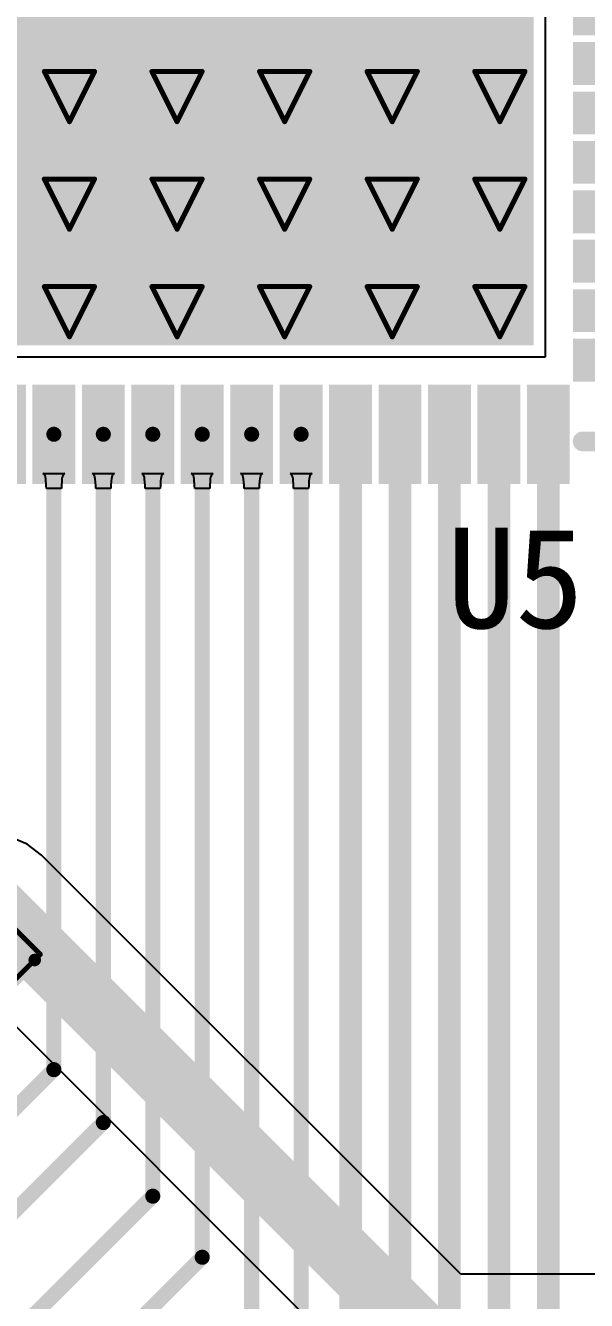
# Model space of a CAD drawing. Extents: x 75 to 173, y 40 to 188.
# Drawn here: x 120.55 to 126.22, y 131.41 to 144.31 of the extents above; entities that cross this region are included whole.
import ezdxf

# ---------------------------------------------------------------- set-up
doc = ezdxf.new("R2010")
doc.units = 0
doc.header["$MEASUREMENT"] = 0
doc.layers.get('0').update_dxf_attribs({"linetype": 'CONTINUOUS'})
for name, color, linetype in [('BottomLayer', 5, 'CONTINUOUS'), ('DRILLDRAWING', 1, 'CONTINUOUS'), ('MECHANICAL13', 56, 'CONTINUOUS'), ('MECHANICAL15', 56, 'CONTINUOUS'), ('MULTILAYER', 9, 'CONTINUOUS'), ('TopLayer', 1, 'CONTINUOUS'), ('TOPOVERLAY', 2, 'CONTINUOUS'), ('TOPPASTE', 8, 'CONTINUOUS'), ('TOPSOLDER', 216, 'CONTINUOUS'), ('ViaHoleLayer', 16, 'CONTINUOUS')]:
    doc.layers.add(name, color=color, linetype=linetype)

# ---------------------------------------------------------------- blocks, each defined once
blk = doc.blocks.new('QFN_64PIN_7')
at = {"layer": 'TOPOVERLAY'}
for points, const_width in [([(-4.827999, 4.953, 1), (-5.078001, 4.953, 1)], 0.249999), ([(-5.1405, 4.953, 1), (-5.015502, 4.953, 1)], 0.124998), ([(-4.890498, 4.953, 1), (-4.7655, 4.953, 1)], 0.124998), ([(-4.622, 4.572, 1), (-4.522, 4.572, 1)], 0.1), ([(-4.622, 4.572, 1), (-4.522, 4.572, 1)], 0.1), ([(-4.147002, 4.572, 1), (-4.047002, 4.572, 1)], 0.1), ([(4.047002, 4.572, 1), (4.147002, 4.572, 1)], 0.1), ([(4.522, 4.572, 1), (4.622, 4.572, 1)], 0.1), ([(4.522, 4.572, 1), (4.622, 4.572, 1)], 0.1), ([(-4.622, 4.097002, 1), (-4.522, 4.097002, 1)], 0.1), ([(4.522, 4.097002, 1), (4.622, 4.097002, 1)], 0.1), ([(-4.622, -4.097002, 1), (-4.522, -4.097002, 1)], 0.1), ([(4.522, -4.097002, 1), (4.622, -4.097002, 1)], 0.1), ([(-4.622, -4.572, 1), (-4.522, -4.572, 1)], 0.1), ([(-4.622, -4.572, 1), (-4.522, -4.572, 1)], 0.1), ([(-4.147002, -4.572, 1), (-4.047002, -4.572, 1)], 0.1), ([(4.047002, -4.572, 1), (4.147002, -4.572, 1)], 0.1), ([(4.522, -4.572, 1), (4.622, -4.572, 1)], 0.1), ([(4.522, -4.572, 1), (4.622, -4.572, 1)], 0.1)]:
    blk.add_lwpolyline(points, format="xyb", close=True, dxfattribs=dict(at, const_width=const_width))
at = {"layer": 'TOPOVERLAY', "const_width": 0.2}
for points in [[(-4.572, 4.097002), (-4.572, 4.572)], [(-4.097002, 4.572), (-4.572, 4.572)], [(4.572, 4.572), (4.097002, 4.572)], [(4.572, 4.097002), (4.572, 4.572)], [(-4.572, -4.572), (-4.572, -4.097002)], [(4.572, -4.572), (4.572, -4.097002)], [(-4.097002, -4.572), (-4.572, -4.572)], [(4.572, -4.572), (4.097002, -4.572)]]:
    blk.add_lwpolyline(points, dxfattribs=at)
at = {"layer": 'TOPPASTE'}
for points in [[(-3.634994, 4.9), (-3.864991, 4.9), (-3.634994, 4.100002), (-3.864991, 4.100002)], [(-3.134995, 4.9), (-3.364992, 4.9), (-3.134995, 4.100002), (-3.364992, 4.100002)], [(-2.634996, 4.9), (-2.864993, 4.9), (-2.634996, 4.100002), (-2.864993, 4.100002)], [(-2.134997, 4.9), (-2.364994, 4.9), (-2.134997, 4.100002), (-2.364994, 4.100002)], [(-1.634998, 4.9), (-1.864995, 4.9), (-1.634998, 4.100002), (-1.864995, 4.100002)], [(-1.134999, 4.9), (-1.364996, 4.9), (-1.134999, 4.100002), (-1.364996, 4.100002)], [(-0.635, 4.9), (-0.864997, 4.9), (-0.635, 4.100002), (-0.864997, 4.100002)], [(-0.364998, 4.100002), (-0.135001, 4.100002), (-0.364998, 4.9), (-0.135001, 4.9)], [(0.135001, 4.100002), (0.364998, 4.100002), (0.135001, 4.9), (0.364998, 4.9)], [(0.635, 4.100002), (0.864997, 4.100002), (0.635, 4.9), (0.864997, 4.9)], [(1.134999, 4.100002), (1.364996, 4.100002), (1.134999, 4.9), (1.364996, 4.9)], [(1.634998, 4.100002), (1.864995, 4.100002), (1.634998, 4.9), (1.864995, 4.9)], [(2.134997, 4.100002), (2.364994, 4.100002), (2.134997, 4.9), (2.364994, 4.9)], [(2.634996, 4.100002), (2.864993, 4.100002), (2.634996, 4.9), (2.864993, 4.9)], [(3.134995, 4.100002), (3.364992, 4.100002), (3.134995, 4.9), (3.364992, 4.9)], [(3.634994, 4.100002), (3.864991, 4.100002), (3.634994, 4.9), (3.864991, 4.9)], [(-4.100002, 3.634994), (-4.100002, 3.864991), (-4.9, 3.634994), (-4.9, 3.864991)], [(4.9, 3.634994), (4.9, 3.864991), (4.100002, 3.634994), (4.100002, 3.864991)], [(-3.500001, -3.500001), (3.500001, -3.500001), (-3.500001, 3.500001), (3.500001, 3.500001)], [(-4.100002, 3.134995), (-4.100002, 3.364992), (-4.9, 3.134995), (-4.9, 3.364992)], [(4.9, 3.134995), (4.9, 3.364992), (4.100002, 3.134995), (4.100002, 3.364992)], [(-4.100002, 2.634996), (-4.100002, 2.864993), (-4.9, 2.634996), (-4.9, 2.864993)], [(4.9, 2.634996), (4.9, 2.864993), (4.100002, 2.634996), (4.100002, 2.864993)], [(-4.100002, 2.134997), (-4.100002, 2.364994), (-4.9, 2.134997), (-4.9, 2.364994)], [(4.9, 2.134997), (4.9, 2.364994), (4.100002, 2.134997), (4.100002, 2.364994)], [(-4.100002, 1.634998), (-4.100002, 1.864995), (-4.9, 1.634998), (-4.9, 1.864995)], [(4.9, 1.634998), (4.9, 1.864995), (4.100002, 1.634998), (4.100002, 1.864995)], [(-4.100002, 1.134999), (-4.100002, 1.364996), (-4.9, 1.134999), (-4.9, 1.364996)], [(4.9, 1.134999), (4.9, 1.364996), (4.100002, 1.134999), (4.100002, 1.364996)], [(-4.100002, 0.635), (-4.100002, 0.864997), (-4.9, 0.635), (-4.9, 0.864997)], [(4.9, 0.635), (4.9, 0.864997), (4.100002, 0.635), (4.100002, 0.864997)], [(-4.100002, 0.135001), (-4.100002, 0.364998), (-4.9, 0.135001), (-4.9, 0.364998)], [(4.100002, 0.364998), (4.100002, 0.135001), (4.9, 0.364998), (4.9, 0.135001)], [(-4.100002, -0.364998), (-4.100002, -0.135001), (-4.9, -0.364998), (-4.9, -0.135001)], [(4.100002, -0.135001), (4.100002, -0.364998), (4.9, -0.135001), (4.9, -0.364998)], [(-4.9, -0.635), (-4.9, -0.864997), (-4.100002, -0.635), (-4.100002, -0.864997)], [(4.100002, -0.635), (4.100002, -0.864997), (4.9, -0.635), (4.9, -0.864997)], [(-4.9, -1.134999), (-4.9, -1.364996), (-4.100002, -1.134999), (-4.100002, -1.364996)], [(4.100002, -1.134999), (4.100002, -1.364996), (4.9, -1.134999), (4.9, -1.364996)], [(-4.9, -1.634998), (-4.9, -1.864995), (-4.100002, -1.634998), (-4.100002, -1.864995)], [(4.100002, -1.634998), (4.100002, -1.864995), (4.9, -1.634998), (4.9, -1.864995)], [(-4.9, -2.134997), (-4.9, -2.364994), (-4.100002, -2.134997), (-4.100002, -2.364994)], [(4.100002, -2.134997), (4.100002, -2.364994), (4.9, -2.134997), (4.9, -2.364994)], [(-4.9, -2.634996), (-4.9, -2.864993), (-4.100002, -2.634996), (-4.100002, -2.864993)], [(4.100002, -2.634996), (4.100002, -2.864993), (4.9, -2.634996), (4.9, -2.864993)], [(-4.9, -3.134995), (-4.9, -3.364992), (-4.100002, -3.134995), (-4.100002, -3.364992)], [(4.100002, -3.134995), (4.100002, -3.364992), (4.9, -3.134995), (4.9, -3.364992)], [(-4.9, -3.634994), (-4.9, -3.864991), (-4.100002, -3.634994), (-4.100002, -3.864991)], [(4.100002, -3.634994), (4.100002, -3.864991), (4.9, -3.634994), (4.9, -3.864991)], [(-3.634994, -4.100002), (-3.864991, -4.100002), (-3.634994, -4.9), (-3.864991, -4.9)], [(-3.134995, -4.100002), (-3.364992, -4.100002), (-3.134995, -4.9), (-3.364992, -4.9)], [(-2.634996, -4.100002), (-2.864993, -4.100002), (-2.634996, -4.9), (-2.864993, -4.9)], [(-2.134997, -4.100002), (-2.364994, -4.100002), (-2.134997, -4.9), (-2.364994, -4.9)], [(-1.634998, -4.100002), (-1.864995, -4.100002), (-1.634998, -4.9), (-1.864995, -4.9)], [(-1.134999, -4.100002), (-1.364996, -4.100002), (-1.134999, -4.9), (-1.364996, -4.9)], [(-0.635, -4.100002), (-0.864997, -4.100002), (-0.635, -4.9), (-0.864997, -4.9)], [(-0.135001, -4.100002), (-0.364998, -4.100002), (-0.135001, -4.9), (-0.364998, -4.9)], [(0.364998, -4.100002), (0.135001, -4.100002), (0.364998, -4.9), (0.135001, -4.9)], [(0.635, -4.9), (0.864997, -4.9), (0.635, -4.100002), (0.864997, -4.100002)], [(1.134999, -4.9), (1.364996, -4.9), (1.134999, -4.100002), (1.364996, -4.100002)], [(1.634998, -4.9), (1.864995, -4.9), (1.634998, -4.100002), (1.864995, -4.100002)], [(2.134997, -4.9), (2.364994, -4.9), (2.134997, -4.100002), (2.364994, -4.100002)], [(2.634996, -4.9), (2.864993, -4.9), (2.634996, -4.100002), (2.864993, -4.100002)], [(3.134995, -4.9), (3.364992, -4.9), (3.134995, -4.100002), (3.364992, -4.100002)], [(3.634994, -4.9), (3.864991, -4.9), (3.634994, -4.100002), (3.864991, -4.100002)]]:
    blk.add_solid(points, dxfattribs=at)
at = {"layer": 'TOPSOLDER'}
for points in [[(-3.533394, 5.0016), (-3.966591, 5.0016), (-3.533394, 3.998402), (-3.966591, 3.998402)], [(-3.033395, 5.0016), (-3.466592, 5.0016), (-3.033395, 3.998402), (-3.466592, 3.998402)], [(-2.533396, 5.0016), (-2.966593, 5.0016), (-2.533396, 3.998402), (-2.966593, 3.998402)], [(-2.033397, 5.0016), (-2.466594, 5.0016), (-2.033397, 3.998402), (-2.466594, 3.998402)], [(-1.533398, 5.0016), (-1.966595, 5.0016), (-1.533398, 3.998402), (-1.966595, 3.998402)], [(-1.033399, 5.0016), (-1.466596, 5.0016), (-1.033399, 3.998402), (-1.466596, 3.998402)], [(-0.5334, 5.0016), (-0.966597, 5.0016), (-0.5334, 3.998402), (-0.966597, 3.998402)], [(-0.466598, 3.998402), (-0.033401, 3.998402), (-0.466598, 5.0016), (-0.033401, 5.0016)], [(0.033401, 3.998402), (0.466598, 3.998402), (0.033401, 5.0016), (0.466598, 5.0016)], [(0.5334, 3.998402), (0.966597, 3.998402), (0.5334, 5.0016), (0.966597, 5.0016)], [(1.033399, 3.998402), (1.466596, 3.998402), (1.033399, 5.0016), (1.466596, 5.0016)], [(1.533398, 3.998402), (1.966595, 3.998402), (1.533398, 5.0016), (1.966595, 5.0016)], [(2.033397, 3.998402), (2.466594, 3.998402), (2.033397, 5.0016), (2.466594, 5.0016)], [(2.533396, 3.998402), (2.966593, 3.998402), (2.533396, 5.0016), (2.966593, 5.0016)], [(3.033395, 3.998402), (3.466592, 3.998402), (3.033395, 5.0016), (3.466592, 5.0016)], [(3.533394, 3.998402), (3.966591, 3.998402), (3.533394, 5.0016), (3.966591, 5.0016)], [(-3.998402, 3.533394), (-3.998402, 3.966591), (-5.0016, 3.533394), (-5.0016, 3.966591)], [(5.0016, 3.533394), (5.0016, 3.966591), (3.998402, 3.533394), (3.998402, 3.966591)], [(-3.601601, -3.601601), (3.601601, -3.601601), (-3.601601, 3.601601), (3.601601, 3.601601)], [(-3.998402, 3.033395), (-3.998402, 3.466592), (-5.0016, 3.033395), (-5.0016, 3.466592)], [(5.0016, 3.033395), (5.0016, 3.466592), (3.998402, 3.033395), (3.998402, 3.466592)], [(-3.998402, 2.533396), (-3.998402, 2.966593), (-5.0016, 2.533396), (-5.0016, 2.966593)], [(5.0016, 2.533396), (5.0016, 2.966593), (3.998402, 2.533396), (3.998402, 2.966593)], [(-3.998402, 2.033397), (-3.998402, 2.466594), (-5.0016, 2.033397), (-5.0016, 2.466594)], [(5.0016, 2.033397), (5.0016, 2.466594), (3.998402, 2.033397), (3.998402, 2.466594)], [(-3.998402, 1.533398), (-3.998402, 1.966595), (-5.0016, 1.533398), (-5.0016, 1.966595)], [(5.0016, 1.533398), (5.0016, 1.966595), (3.998402, 1.533398), (3.998402, 1.966595)], [(-3.998402, 1.033399), (-3.998402, 1.466596), (-5.0016, 1.033399), (-5.0016, 1.466596)], [(5.0016, 1.033399), (5.0016, 1.466596), (3.998402, 1.033399), (3.998402, 1.466596)], [(-3.998402, 0.5334), (-3.998402, 0.966597), (-5.0016, 0.5334), (-5.0016, 0.966597)], [(5.0016, 0.5334), (5.0016, 0.966597), (3.998402, 0.5334), (3.998402, 0.966597)], [(-3.998402, 0.033401), (-3.998402, 0.466598), (-5.0016, 0.033401), (-5.0016, 0.466598)], [(3.998402, 0.466598), (3.998402, 0.033401), (5.0016, 0.466598), (5.0016, 0.033401)], [(-3.998402, -0.466598), (-3.998402, -0.033401), (-5.0016, -0.466598), (-5.0016, -0.033401)], [(3.998402, -0.033401), (3.998402, -0.466598), (5.0016, -0.033401), (5.0016, -0.466598)], [(-5.0016, -0.5334), (-5.0016, -0.966597), (-3.998402, -0.5334), (-3.998402, -0.966597)], [(3.998402, -0.5334), (3.998402, -0.966597), (5.0016, -0.5334), (5.0016, -0.966597)], [(-5.0016, -1.033399), (-5.0016, -1.466596), (-3.998402, -1.033399), (-3.998402, -1.466596)], [(3.998402, -1.033399), (3.998402, -1.466596), (5.0016, -1.033399), (5.0016, -1.466596)], [(-5.0016, -1.533398), (-5.0016, -1.966595), (-3.998402, -1.533398), (-3.998402, -1.966595)], [(3.998402, -1.533398), (3.998402, -1.966595), (5.0016, -1.533398), (5.0016, -1.966595)], [(-5.0016, -2.033397), (-5.0016, -2.466594), (-3.998402, -2.033397), (-3.998402, -2.466594)], [(3.998402, -2.033397), (3.998402, -2.466594), (5.0016, -2.033397), (5.0016, -2.466594)], [(-5.0016, -2.533396), (-5.0016, -2.966593), (-3.998402, -2.533396), (-3.998402, -2.966593)], [(3.998402, -2.533396), (3.998402, -2.966593), (5.0016, -2.533396), (5.0016, -2.966593)], [(-5.0016, -3.033395), (-5.0016, -3.466592), (-3.998402, -3.033395), (-3.998402, -3.466592)], [(3.998402, -3.033395), (3.998402, -3.466592), (5.0016, -3.033395), (5.0016, -3.466592)], [(-5.0016, -3.533394), (-5.0016, -3.966591), (-3.998402, -3.533394), (-3.998402, -3.966591)], [(3.998402, -3.533394), (3.998402, -3.966591), (5.0016, -3.533394), (5.0016, -3.966591)], [(-3.533394, -3.998402), (-3.966591, -3.998402), (-3.533394, -5.0016), (-3.966591, -5.0016)], [(-3.033395, -3.998402), (-3.466592, -3.998402), (-3.033395, -5.0016), (-3.466592, -5.0016)], [(-2.533396, -3.998402), (-2.966593, -3.998402), (-2.533396, -5.0016), (-2.966593, -5.0016)], [(-2.033397, -3.998402), (-2.466594, -3.998402), (-2.033397, -5.0016), (-2.466594, -5.0016)], [(-1.533398, -3.998402), (-1.966595, -3.998402), (-1.533398, -5.0016), (-1.966595, -5.0016)], [(-1.033399, -3.998402), (-1.466596, -3.998402), (-1.033399, -5.0016), (-1.466596, -5.0016)], [(-0.5334, -3.998402), (-0.966597, -3.998402), (-0.5334, -5.0016), (-0.966597, -5.0016)], [(-0.033401, -3.998402), (-0.466598, -3.998402), (-0.033401, -5.0016), (-0.466598, -5.0016)], [(0.466598, -3.998402), (0.033401, -3.998402), (0.466598, -5.0016), (0.033401, -5.0016)], [(0.5334, -5.0016), (0.966597, -5.0016), (0.5334, -3.998402), (0.966597, -3.998402)], [(1.033399, -5.0016), (1.466596, -5.0016), (1.033399, -3.998402), (1.466596, -3.998402)], [(1.533398, -5.0016), (1.966595, -5.0016), (1.533398, -3.998402), (1.966595, -3.998402)], [(2.033397, -5.0016), (2.466594, -5.0016), (2.033397, -3.998402), (2.466594, -3.998402)], [(2.533396, -5.0016), (2.966593, -5.0016), (2.533396, -3.998402), (2.966593, -3.998402)], [(3.033395, -5.0016), (3.466592, -5.0016), (3.033395, -3.998402), (3.466592, -3.998402)], [(3.533394, -5.0016), (3.966591, -5.0016), (3.533394, -3.998402), (3.966591, -3.998402)]]:
    blk.add_solid(points, dxfattribs=at)
blk = doc.blocks.new('C0603_100')
at = {"layer": 'MECHANICAL13', "const_width": 0.1}
for points in [[(-0.850001, 0.449999), (0.849998, 0.449999)], [(-0.850001, 0.449999), (-0.850001, -0.450002)], [(0.849998, 0.449999), (0.849998, -0.450002)], [(-0.850001, -0.450002), (0.849998, -0.450002)]]:
    blk.add_lwpolyline(points, dxfattribs=at)
at = {"layer": 'MECHANICAL13', "const_width": 0.05}
for points in [[(-0.875, 0.449999, 1), (-0.825002, 0.449999, 1)], [(-0.875, 0.449999, 1), (-0.825002, 0.449999, 1)], [(0.825, 0.449999, 1), (0.874997, 0.449999, 1)], [(0.825, 0.449999, 1), (0.874997, 0.449999, 1)], [(-0.875, -0.450002, 1), (-0.825002, -0.450002, 1)], [(-0.875, -0.450002, 1), (-0.825002, -0.450002, 1)], [(0.825, -0.450002, 1), (0.874997, -0.450002, 1)], [(0.825, -0.450002, 1), (0.874997, -0.450002, 1)]]:
    blk.add_lwpolyline(points, format="xyb", close=True, dxfattribs=at)
at = {"layer": 'MECHANICAL15'}
for points, const_width in [([(-1.35, 0.700001), (-1.35, -0.700001)], 0.05), ([(-1.35, 0.700001), (1.35, 0.700001)], 0.05), ([(1.35, 0.700001), (1.35, -0.700001)], 0.05), ([(0, 0.450002), (0, -0.450002)], 0.1), ([(-0.450002, 0), (0.450002, 0)], 0.1), ([(-1.35, -0.700001), (1.35, -0.700001)], 0.05)]:
    blk.add_lwpolyline(points, dxfattribs=dict(at, const_width=const_width))
for points, const_width in [([(-1.362499, 0.700001, 1), (-1.3375, 0.700001, 1)], 0.024999), ([(-1.362499, 0.700001, 1), (-1.3375, 0.700001, 1)], 0.024999), ([(1.3375, 0.700001, 1), (1.362499, 0.700001, 1)], 0.024999), ([(1.3375, 0.700001, 1), (1.362499, 0.700001, 1)], 0.024999), ([(-0.024999, 0.450002, 1), (0.024999, 0.450002, 1)], 0.05), ([(-0.475, 0, 1), (-0.425003, 0, 1)], 0.05), ([(0.425003, 0, 1), (0.475, 0, 1)], 0.05), ([(-0.024999, -0.450002, 1), (0.024999, -0.450002, 1)], 0.05), ([(-1.362499, -0.700001, 1), (-1.3375, -0.700001, 1)], 0.024999), ([(-1.362499, -0.700001, 1), (-1.3375, -0.700001, 1)], 0.024999), ([(1.3375, -0.700001, 1), (1.362499, -0.700001, 1)], 0.024999), ([(1.3375, -0.700001, 1), (1.362499, -0.700001, 1)], 0.024999)]:
    blk.add_lwpolyline(points, format="xyb", close=True, dxfattribs=dict(at, const_width=const_width))
at = {"layer": 'TOPOVERLAY', "const_width": 0.127}
for points in [[(-1.27, 0.700001), (-0.381, 0.700001)], [(-1.27, 0.700001), (-1.27, -0.700001)], [(0.381, 0.700001), (1.27, 0.700001)], [(1.27, 0.700001), (1.27, -0.700001)], [(0, 0.549996), (0, -0.549996)], [(-1.27, -0.700001), (-0.381, -0.700001)], [(0.381, -0.700001), (1.27, -0.700001)]]:
    blk.add_lwpolyline(points, dxfattribs=at)
at = {"layer": 'TOPOVERLAY', "const_width": 0.0635}
for points in [[(-1.30175, 0.700001, 1), (-1.23825, 0.700001, 1)], [(-1.30175, 0.700001, 1), (-1.23825, 0.700001, 1)], [(-0.41275, 0.700001, 1), (-0.34925, 0.700001, 1)], [(0.34925, 0.700001, 1), (0.41275, 0.700001, 1)], [(1.23825, 0.700001, 1), (1.30175, 0.700001, 1)], [(1.23825, 0.700001, 1), (1.30175, 0.700001, 1)], [(-0.03175, 0.549996, 1), (0.03175, 0.549996, 1)], [(-0.03175, -0.549996, 1), (0.03175, -0.549996, 1)], [(-1.30175, -0.700001, 1), (-1.23825, -0.700001, 1)], [(-1.30175, -0.700001, 1), (-1.23825, -0.700001, 1)], [(-0.41275, -0.700001, 1), (-0.34925, -0.700001, 1)], [(0.34925, -0.700001, 1), (0.41275, -0.700001, 1)], [(1.23825, -0.700001, 1), (1.30175, -0.700001, 1)], [(1.23825, -0.700001, 1), (1.30175, -0.700001, 1)]]:
    blk.add_lwpolyline(points, format="xyb", close=True, dxfattribs=at)
at = {"layer": 'TOPPASTE'}
for points in [[(-0.350002, -0.499999), (-0.350002, 0.499999), (-1.15, -0.499999), (-1.15, 0.499999)], [(1.149998, -0.499999), (1.149998, 0.499999), (0.349999, -0.499999), (0.349999, 0.499999)]]:
    blk.add_solid(points, dxfattribs=at)
at = {"layer": 'TOPSOLDER'}
for points in [[(-0.248402, -0.601599), (-0.248402, 0.601599), (-1.2516, -0.601599), (-1.2516, 0.601599)], [(1.251598, -0.601599), (1.251598, 0.601599), (0.248399, -0.601599), (0.248399, 0.601599)]]:
    blk.add_solid(points, dxfattribs=at)

msp = doc.modelspace()

# ---------------------------------------------------------------- linework, layer by layer
at = {"layer": 'BottomLayer'}
for p, q in [((120.56401, 136.02896), (120.39409, 136.09934)), ((120.70992, 135.917), (120.56401, 136.02896)), ((124.94857, 131.67835), (120.70992, 135.917)), ((119.91992, 134.71429), (124.15857, 130.47564)), ((126.84146, 131.67835), (124.94857, 131.67835))]:
    msp.add_line(p, q, dxfattribs=at)
at = {"layer": 'BottomLayer', "const_width": 0.225}
for points in [[(120.87849, 143.58916, 1), (121.10349, 143.58916, 1)], [(121.96645, 143.58916, 1), (122.19145, 143.58916, 1)], [(123.05442, 143.58916, 1), (123.27942, 143.58916, 1)], [(124.14239, 143.58916, 1), (124.36738, 143.58916, 1)], [(125.23035, 143.58916, 1), (125.45535, 143.58916, 1)], [(120.87849, 142.50119, 1), (121.10349, 142.50119, 1)], [(121.96645, 142.50119, 1), (122.19145, 142.50119, 1)], [(123.05442, 142.50119, 1), (123.27942, 142.50119, 1)], [(124.14239, 142.50119, 1), (124.36738, 142.50119, 1)], [(125.23035, 142.50119, 1), (125.45535, 142.50119, 1)], [(120.87849, 141.41323, 1), (121.10349, 141.41323, 1)], [(121.96645, 141.41323, 1), (122.19145, 141.41323, 1)], [(123.05442, 141.41323, 1), (123.27942, 141.41323, 1)], [(124.14239, 141.41323, 1), (124.36738, 141.41323, 1)], [(125.23035, 141.41323, 1), (125.45535, 141.41323, 1)]]:
    msp.add_lwpolyline(points, format="xyb", close=True, dxfattribs=at)
at = {"layer": 'BottomLayer', "const_width": 0.635}
msp.add_lwpolyline([(120.21174, 135.41882), (124.65674, 130.97382)], dxfattribs=at)
at = {"layer": 'DRILLDRAWING', "const_width": 0.0508}
for points in [[(120.73699, 143.84316), (121.24499, 143.84316)], [(120.73699, 143.84316), (120.99099, 143.33516)], [(120.99099, 143.33516), (121.24499, 143.84316)], [(121.82495, 143.84316), (122.33295, 143.84316)], [(121.82495, 143.84316), (122.07895, 143.33516)], [(122.07895, 143.33516), (122.33295, 143.84316)], [(122.91292, 143.84316), (123.42092, 143.84316)], [(122.91292, 143.84316), (123.16692, 143.33516)], [(123.16692, 143.33516), (123.42092, 143.84316)], [(124.00088, 143.84316), (124.50888, 143.84316)], [(124.00088, 143.84316), (124.25488, 143.33516)], [(124.25488, 143.33516), (124.50888, 143.84316)], [(125.08885, 143.84316), (125.59685, 143.84316)], [(125.08885, 143.84316), (125.34285, 143.33516)], [(125.34285, 143.33516), (125.59685, 143.84316)], [(120.73699, 142.75519), (121.24499, 142.75519)], [(120.73699, 142.75519), (120.99099, 142.24719)], [(120.99099, 142.24719), (121.24499, 142.75519)], [(121.82495, 142.75519), (122.33295, 142.75519)], [(121.82495, 142.75519), (122.07895, 142.24719)], [(122.07895, 142.24719), (122.33295, 142.75519)], [(122.91292, 142.75519), (123.42092, 142.75519)], [(122.91292, 142.75519), (123.16692, 142.24719)], [(123.16692, 142.24719), (123.42092, 142.75519)], [(124.00088, 142.75519), (124.50888, 142.75519)], [(124.00088, 142.75519), (124.25488, 142.24719)], [(124.25488, 142.24719), (124.50888, 142.75519)], [(125.08885, 142.75519), (125.59685, 142.75519)], [(125.08885, 142.75519), (125.34285, 142.24719)], [(125.34285, 142.24719), (125.59685, 142.75519)], [(120.73699, 141.66723), (121.24499, 141.66723)], [(120.73699, 141.66723), (120.99099, 141.15923)], [(120.99099, 141.15923), (121.24499, 141.66723)], [(121.82495, 141.66723), (122.33295, 141.66723)], [(121.82495, 141.66723), (122.07895, 141.15923)], [(122.07895, 141.15923), (122.33295, 141.66723)], [(122.91292, 141.66723), (123.42092, 141.66723)], [(122.91292, 141.66723), (123.16692, 141.15923)], [(123.16692, 141.15923), (123.42092, 141.66723)], [(124.00088, 141.66723), (124.50888, 141.66723)], [(124.00088, 141.66723), (124.25488, 141.15923)], [(124.25488, 141.15923), (124.50888, 141.66723)], [(125.08885, 141.66723), (125.59685, 141.66723)], [(125.08885, 141.66723), (125.34285, 141.15923)], [(125.34285, 141.15923), (125.59685, 141.66723)]]:
    msp.add_lwpolyline(points, dxfattribs=at)
at = {"layer": 'DRILLDRAWING', "const_width": 0.0254}
for points in [[(120.72429, 143.84316, 1), (120.74969, 143.84316, 1)], [(120.72429, 143.84316, 1), (120.74969, 143.84316, 1)], [(121.23229, 143.84316, 1), (121.25769, 143.84316, 1)], [(121.23229, 143.84316, 1), (121.25769, 143.84316, 1)], [(121.81225, 143.84316, 1), (121.83765, 143.84316, 1)], [(121.81225, 143.84316, 1), (121.83765, 143.84316, 1)], [(122.32025, 143.84316, 1), (122.34565, 143.84316, 1)], [(122.32025, 143.84316, 1), (122.34565, 143.84316, 1)], [(122.90022, 143.84316, 1), (122.92562, 143.84316, 1)], [(122.90022, 143.84316, 1), (122.92562, 143.84316, 1)], [(123.40822, 143.84316, 1), (123.43362, 143.84316, 1)], [(123.40822, 143.84316, 1), (123.43362, 143.84316, 1)], [(123.98818, 143.84316, 1), (124.01358, 143.84316, 1)], [(123.98818, 143.84316, 1), (124.01358, 143.84316, 1)], [(124.49618, 143.84316, 1), (124.52158, 143.84316, 1)], [(124.49618, 143.84316, 1), (124.52158, 143.84316, 1)], [(125.07615, 143.84316, 1), (125.10155, 143.84316, 1)], [(125.07615, 143.84316, 1), (125.10155, 143.84316, 1)], [(125.58415, 143.84316, 1), (125.60955, 143.84316, 1)], [(125.58415, 143.84316, 1), (125.60955, 143.84316, 1)], [(120.97829, 143.33516, 1), (121.00369, 143.33516, 1)], [(120.97829, 143.33516, 1), (121.00369, 143.33516, 1)], [(122.06625, 143.33516, 1), (122.09165, 143.33516, 1)], [(122.06625, 143.33516, 1), (122.09165, 143.33516, 1)], [(123.15422, 143.33516, 1), (123.17962, 143.33516, 1)], [(123.15422, 143.33516, 1), (123.17962, 143.33516, 1)], [(124.24218, 143.33516, 1), (124.26758, 143.33516, 1)], [(124.24218, 143.33516, 1), (124.26758, 143.33516, 1)], [(125.33015, 143.33516, 1), (125.35555, 143.33516, 1)], [(125.33015, 143.33516, 1), (125.35555, 143.33516, 1)], [(120.72429, 142.75519, 1), (120.74969, 142.75519, 1)], [(120.72429, 142.75519, 1), (120.74969, 142.75519, 1)], [(121.23229, 142.75519, 1), (121.25769, 142.75519, 1)], [(121.23229, 142.75519, 1), (121.25769, 142.75519, 1)], [(121.81225, 142.75519, 1), (121.83765, 142.75519, 1)], [(121.81225, 142.75519, 1), (121.83765, 142.75519, 1)], [(122.32025, 142.75519, 1), (122.34565, 142.75519, 1)], [(122.32025, 142.75519, 1), (122.34565, 142.75519, 1)], [(122.90022, 142.75519, 1), (122.92562, 142.75519, 1)], [(122.90022, 142.75519, 1), (122.92562, 142.75519, 1)], [(123.40822, 142.75519, 1), (123.43362, 142.75519, 1)], [(123.40822, 142.75519, 1), (123.43362, 142.75519, 1)], [(123.98818, 142.75519, 1), (124.01358, 142.75519, 1)], [(123.98818, 142.75519, 1), (124.01358, 142.75519, 1)], [(124.49618, 142.75519, 1), (124.52158, 142.75519, 1)], [(124.49618, 142.75519, 1), (124.52158, 142.75519, 1)], [(125.07615, 142.75519, 1), (125.10155, 142.75519, 1)], [(125.07615, 142.75519, 1), (125.10155, 142.75519, 1)], [(125.58415, 142.75519, 1), (125.60955, 142.75519, 1)], [(125.58415, 142.75519, 1), (125.60955, 142.75519, 1)], [(120.97829, 142.24719, 1), (121.00369, 142.24719, 1)], [(120.97829, 142.24719, 1), (121.00369, 142.24719, 1)], [(122.06625, 142.24719, 1), (122.09165, 142.24719, 1)], [(122.06625, 142.24719, 1), (122.09165, 142.24719, 1)], [(123.15422, 142.24719, 1), (123.17962, 142.24719, 1)], [(123.15422, 142.24719, 1), (123.17962, 142.24719, 1)], [(124.24218, 142.24719, 1), (124.26758, 142.24719, 1)], [(124.24218, 142.24719, 1), (124.26758, 142.24719, 1)], [(125.33015, 142.24719, 1), (125.35555, 142.24719, 1)], [(125.33015, 142.24719, 1), (125.35555, 142.24719, 1)], [(120.72429, 141.66723, 1), (120.74969, 141.66723, 1)], [(120.72429, 141.66723, 1), (120.74969, 141.66723, 1)], [(121.23229, 141.66723, 1), (121.25769, 141.66723, 1)], [(121.23229, 141.66723, 1), (121.25769, 141.66723, 1)], [(121.81225, 141.66723, 1), (121.83765, 141.66723, 1)], [(121.81225, 141.66723, 1), (121.83765, 141.66723, 1)], [(122.32025, 141.66723, 1), (122.34565, 141.66723, 1)], [(122.32025, 141.66723, 1), (122.34565, 141.66723, 1)], [(122.90022, 141.66723, 1), (122.92562, 141.66723, 1)], [(122.90022, 141.66723, 1), (122.92562, 141.66723, 1)], [(123.40822, 141.66723, 1), (123.43362, 141.66723, 1)], [(123.40822, 141.66723, 1), (123.43362, 141.66723, 1)], [(123.98818, 141.66723, 1), (124.01358, 141.66723, 1)], [(123.98818, 141.66723, 1), (124.01358, 141.66723, 1)], [(124.49618, 141.66723, 1), (124.52158, 141.66723, 1)], [(124.49618, 141.66723, 1), (124.52158, 141.66723, 1)], [(125.07615, 141.66723, 1), (125.10155, 141.66723, 1)], [(125.07615, 141.66723, 1), (125.10155, 141.66723, 1)], [(125.58415, 141.66723, 1), (125.60955, 141.66723, 1)], [(125.58415, 141.66723, 1), (125.60955, 141.66723, 1)], [(120.97829, 141.15923, 1), (121.00369, 141.15923, 1)], [(120.97829, 141.15923, 1), (121.00369, 141.15923, 1)], [(122.06625, 141.15923, 1), (122.09165, 141.15923, 1)], [(122.06625, 141.15923, 1), (122.09165, 141.15923, 1)], [(123.15422, 141.15923, 1), (123.17962, 141.15923, 1)], [(123.15422, 141.15923, 1), (123.17962, 141.15923, 1)], [(124.24218, 141.15923, 1), (124.26758, 141.15923, 1)], [(124.24218, 141.15923, 1), (124.26758, 141.15923, 1)], [(125.33015, 141.15923, 1), (125.35555, 141.15923, 1)], [(125.33015, 141.15923, 1), (125.35555, 141.15923, 1)]]:
    msp.add_lwpolyline(points, format="xyb", close=True, dxfattribs=at)
at = {"layer": 'MULTILAYER', "const_width": 0.225}
for points in [[(120.87849, 143.58916, 1), (121.10349, 143.58916, 1)], [(121.96645, 143.58916, 1), (122.19145, 143.58916, 1)], [(123.05442, 143.58916, 1), (123.27942, 143.58916, 1)], [(124.14239, 143.58916, 1), (124.36738, 143.58916, 1)], [(125.23035, 143.58916, 1), (125.45535, 143.58916, 1)], [(120.87849, 142.50119, 1), (121.10349, 142.50119, 1)], [(121.96645, 142.50119, 1), (122.19145, 142.50119, 1)], [(123.05442, 142.50119, 1), (123.27942, 142.50119, 1)], [(124.14239, 142.50119, 1), (124.36738, 142.50119, 1)], [(125.23035, 142.50119, 1), (125.45535, 142.50119, 1)], [(120.87849, 141.41323, 1), (121.10349, 141.41323, 1)], [(121.96645, 141.41323, 1), (122.19145, 141.41323, 1)], [(123.05442, 141.41323, 1), (123.27942, 141.41323, 1)], [(124.14239, 141.41323, 1), (124.36738, 141.41323, 1)], [(125.23035, 141.41323, 1), (125.45535, 141.41323, 1)]]:
    msp.add_lwpolyline(points, format="xyb", close=True, dxfattribs=at)
at = {"layer": 'TopLayer'}
for p, q in [((125.80246, 144.42782), (125.80246, 143.92782)), ((125.80246, 143.92782), (125.80246, 143.42782)), ((125.80246, 143.42782), (125.80246, 142.92783)), ((125.80246, 142.92783), (125.80246, 142.42783)), ((125.80246, 142.42783), (125.80246, 141.92783)), ((125.80246, 141.92783), (125.80246, 141.42783)), ((125.80246, 141.42783), (125.80246, 140.95482)), ((125.80246, 140.95482), (118.36446, 140.95482)), ((120.7283, 139.77535), (120.72151, 139.77687)), ((120.72151, 139.77687), (120.94541, 139.77687)), ((120.73438, 139.77077), (120.7283, 139.77535)), ((120.73975, 139.76315), (120.73438, 139.77077)), ((120.74439, 139.75249), (120.73975, 139.76315)), ((120.74833, 139.73877), (120.74439, 139.75249)), ((120.75154, 139.72201), (120.74833, 139.73877)), ((120.75691, 139.65343), (120.75154, 139.72201)), ((120.75726, 139.62447), (120.75691, 139.65343)), ((120.91002, 139.65343), (120.90966, 139.62447)), ((120.91288, 139.70219), (120.91002, 139.65343)), ((120.91538, 139.72201), (120.91288, 139.70219)), ((120.9186, 139.73877), (120.91538, 139.72201)), ((120.92253, 139.75249), (120.9186, 139.73877)), ((120.92718, 139.76315), (120.92253, 139.75249)), ((120.93254, 139.77077), (120.92718, 139.76315)), ((120.93862, 139.77535), (120.93254, 139.77077)), ((120.94541, 139.77687), (120.93862, 139.77535)), ((121.2283, 139.77535), (121.22151, 139.77687)), ((121.22151, 139.77687), (121.44541, 139.77687)), ((121.23438, 139.77077), (121.2283, 139.77535)), ((121.23974, 139.76315), (121.23438, 139.77077)), ((121.24439, 139.75249), (121.23974, 139.76315)), ((121.24832, 139.73877), (121.24439, 139.75249)), ((121.25154, 139.72201), (121.24832, 139.73877)), ((121.2569, 139.65343), (121.25154, 139.72201)), ((121.25726, 139.62447), (121.2569, 139.65343)), ((121.41002, 139.65343), (121.40966, 139.62447)), ((121.41288, 139.70219), (121.41002, 139.65343)), ((121.41538, 139.72201), (121.41288, 139.70219)), ((121.4186, 139.73877), (121.41538, 139.72201)), ((121.42253, 139.75249), (121.4186, 139.73877)), ((121.42718, 139.76315), (121.42253, 139.75249)), ((121.43254, 139.77077), (121.42718, 139.76315)), ((121.43862, 139.77535), (121.43254, 139.77077)), ((121.44541, 139.77687), (121.43862, 139.77535)), ((121.7283, 139.77535), (121.72151, 139.77687)), ((121.72151, 139.77687), (121.94541, 139.77687)), ((121.73438, 139.77077), (121.7283, 139.77535)), ((121.73974, 139.76315), (121.73438, 139.77077)), ((121.74439, 139.75249), (121.73974, 139.76315)), ((121.74832, 139.73877), (121.74439, 139.75249)), ((121.75154, 139.72201), (121.74832, 139.73877)), ((121.7569, 139.65343), (121.75154, 139.72201)), ((121.75726, 139.62447), (121.7569, 139.65343)), ((121.91002, 139.65343), (121.90966, 139.62447)), ((121.91288, 139.70219), (121.91002, 139.65343)), ((121.91538, 139.72201), (121.91288, 139.70219)), ((121.9186, 139.73877), (121.91538, 139.72201)), ((121.92253, 139.75249), (121.9186, 139.73877)), ((121.92718, 139.76315), (121.92253, 139.75249)), ((121.93254, 139.77077), (121.92718, 139.76315)), ((121.93862, 139.77535), (121.93254, 139.77077)), ((121.94541, 139.77687), (121.93862, 139.77535)), ((122.2283, 139.77535), (122.22151, 139.77687)), ((122.22151, 139.77687), (122.44541, 139.77687)), ((122.23438, 139.77077), (122.2283, 139.77535)), ((122.23974, 139.76315), (122.23438, 139.77077)), ((122.24439, 139.75249), (122.23974, 139.76315)), ((122.24832, 139.73877), (122.24439, 139.75249)), ((122.25154, 139.72201), (122.24832, 139.73877)), ((122.2569, 139.65343), (122.25154, 139.72201)), ((122.25726, 139.62447), (122.2569, 139.65343)), ((122.41002, 139.65343), (122.40966, 139.62447)), ((122.41288, 139.70219), (122.41002, 139.65343)), ((122.41538, 139.72201), (122.41288, 139.70219)), ((122.4186, 139.73877), (122.41538, 139.72201)), ((122.42253, 139.75249), (122.4186, 139.73877)), ((122.42718, 139.76315), (122.42253, 139.75249)), ((122.43254, 139.77077), (122.42718, 139.76315)), ((122.43862, 139.77535), (122.43254, 139.77077)), ((122.44541, 139.77687), (122.43862, 139.77535)), ((122.7283, 139.77535), (122.72151, 139.77687)), ((122.72151, 139.77687), (122.94541, 139.77687)), ((122.73438, 139.77077), (122.7283, 139.77535)), ((122.73974, 139.76315), (122.73438, 139.77077)), ((122.74439, 139.75249), (122.73974, 139.76315)), ((122.74832, 139.73877), (122.74439, 139.75249)), ((122.75154, 139.72201), (122.74832, 139.73877)), ((122.7569, 139.65343), (122.75154, 139.72201)), ((122.75726, 139.62447), (122.7569, 139.65343)), ((122.91002, 139.65343), (122.90966, 139.62447)), ((122.91288, 139.70219), (122.91002, 139.65343)), ((122.91538, 139.72201), (122.91288, 139.70219)), ((122.9186, 139.73877), (122.91538, 139.72201)), ((122.92253, 139.75249), (122.9186, 139.73877)), ((122.92718, 139.76315), (122.92253, 139.75249)), ((122.93254, 139.77077), (122.92718, 139.76315)), ((122.93862, 139.77535), (122.93254, 139.77077)), ((122.94541, 139.77687), (122.93862, 139.77535)), ((123.2283, 139.77535), (123.22151, 139.77687)), ((123.22151, 139.77687), (123.44541, 139.77687)), ((123.23438, 139.77077), (123.2283, 139.77535)), ((123.23974, 139.76315), (123.23438, 139.77077)), ((123.24438, 139.75249), (123.23974, 139.76315)), ((123.24832, 139.73877), (123.24438, 139.75249)), ((123.25153, 139.72201), (123.24832, 139.73877)), ((123.2569, 139.65343), (123.25153, 139.72201)), ((123.25725, 139.62447), (123.2569, 139.65343)), ((123.41001, 139.65343), (123.40965, 139.62447)), ((123.41287, 139.70219), (123.41001, 139.65343)), ((123.41537, 139.72201), (123.41287, 139.70219)), ((123.41859, 139.73877), (123.41537, 139.72201)), ((123.42252, 139.75249), (123.41859, 139.73877)), ((123.42717, 139.76315), (123.42252, 139.75249)), ((123.43254, 139.77077), (123.42717, 139.76315)), ((123.43862, 139.77535), (123.43254, 139.77077)), ((123.44541, 139.77687), (123.43862, 139.77535)), ((120.90966, 139.62447), (120.75726, 139.62447)), ((121.40966, 139.62447), (121.25726, 139.62447)), ((121.90966, 139.62447), (121.75726, 139.62447)), ((122.40966, 139.62447), (122.25726, 139.62447)), ((122.90966, 139.62447), (122.75726, 139.62447)), ((123.40965, 139.62447), (123.25725, 139.62447))]:
    msp.add_line(p, q, dxfattribs=at)
for points, const_width in [([(120.87849, 143.58916, 1), (121.10349, 143.58916, 1)], 0.225), ([(121.96645, 143.58916, 1), (122.19145, 143.58916, 1)], 0.225), ([(123.05442, 143.58916, 1), (123.27942, 143.58916, 1)], 0.225), ([(124.14239, 143.58916, 1), (124.36738, 143.58916, 1)], 0.225), ([(125.23035, 143.58916, 1), (125.45535, 143.58916, 1)], 0.225), ([(120.87849, 142.50119, 1), (121.10349, 142.50119, 1)], 0.225), ([(121.96645, 142.50119, 1), (122.19145, 142.50119, 1)], 0.225), ([(123.05442, 142.50119, 1), (123.27942, 142.50119, 1)], 0.225), ([(124.14239, 142.50119, 1), (124.36738, 142.50119, 1)], 0.225), ([(125.23035, 142.50119, 1), (125.45535, 142.50119, 1)], 0.225), ([(120.87849, 141.41323, 1), (121.10349, 141.41323, 1)], 0.225), ([(121.96645, 141.41323, 1), (122.19145, 141.41323, 1)], 0.225), ([(123.05442, 141.41323, 1), (123.27942, 141.41323, 1)], 0.225), ([(124.14239, 141.41323, 1), (124.36738, 141.41323, 1)], 0.225), ([(125.23035, 141.41323, 1), (125.45535, 141.41323, 1)], 0.225), ([(120.79536, 140.17382, 1), (120.87156, 140.17382, 1)], 0.0762), ([(121.29536, 140.17382, 1), (121.37156, 140.17382, 1)], 0.0762), ([(121.79536, 140.17382, 1), (121.87156, 140.17382, 1)], 0.0762), ([(122.29536, 140.17382, 1), (122.37156, 140.17382, 1)], 0.0762), ([(122.79536, 140.17382, 1), (122.87156, 140.17382, 1)], 0.0762), ([(123.29535, 140.17382, 1), (123.37155, 140.17382, 1)], 0.0762), ([(123.7763, 140.17382, 1), (123.8906, 140.17382, 1)], 0.1143), ([(124.2763, 140.17382, 1), (124.3906, 140.17382, 1)], 0.1143), ([(124.7763, 140.17382, 1), (124.8906, 140.17382, 1)], 0.1143), ([(125.2763, 140.17382, 1), (125.3906, 140.17382, 1)], 0.1143), ([(125.7763, 140.17382, 1), (125.8906, 140.17382, 1)], 0.1143), ([(120.79536, 133.74798, 1), (120.87156, 133.74798, 1)], 0.0762), ([(120.79536, 133.74798, 1), (120.87156, 133.74798, 1)], 0.0762), ([(121.29536, 133.21283, 1), (121.37156, 133.21283, 1)], 0.0762), ([(121.29536, 133.21283, 1), (121.37156, 133.21283, 1)], 0.0762), ([(121.79536, 132.46822, 1), (121.87156, 132.46822, 1)], 0.0762), ([(121.79536, 132.46822, 1), (121.87156, 132.46822, 1)], 0.0762), ([(122.29536, 131.85062, 1), (122.37156, 131.85062, 1)], 0.0762), ([(122.29536, 131.85062, 1), (122.37156, 131.85062, 1)], 0.0762)]:
    msp.add_lwpolyline(points, format="xyb", close=True, dxfattribs=dict(at, const_width=const_width))
for points, const_width in [([(120.83346, 133.74798), (120.83346, 140.17382)], 0.1524), ([(121.33346, 133.21283), (121.33346, 140.17382)], 0.1524), ([(121.83346, 132.46822), (121.83346, 140.17382)], 0.1524), ([(122.33346, 131.85062), (122.33346, 140.17382)], 0.1524), ([(122.83346, 131.14413), (122.83346, 140.17382)], 0.1524), ([(123.33345, 130.39622), (123.33345, 140.17382)], 0.1524), ([(123.83345, 129.06742), (123.83345, 140.17382)], 0.2286), ([(124.33345, 127.51002), (124.33345, 140.17382)], 0.2286), ([(124.83345, 125.77482), (124.83345, 140.17382)], 0.2286), ([(125.33345, 124.03962), (125.33345, 140.17382)], 0.2286), ([(125.83345, 121.97422), (125.83345, 140.17382)], 0.2286), ([(119.89609, 132.81061), (120.83346, 133.74798)], 0.1524), ([(118.8428, 130.72217), (121.33346, 133.21283)], 0.1524), ([(119.1984, 129.83317), (121.83346, 132.46822)], 0.1524), ([(119.427, 128.94417), (122.33346, 131.85062)], 0.1524)]:
    msp.add_lwpolyline(points, dxfattribs=dict(at, const_width=const_width))
at = {"layer": 'ViaHoleLayer', "const_width": 0.1}
for points in [[(120.94099, 143.58916, 1), (121.04099, 143.58916, 1)], [(122.02895, 143.58916, 1), (122.12895, 143.58916, 1)], [(123.11692, 143.58916, 1), (123.21692, 143.58916, 1)], [(124.20488, 143.58916, 1), (124.30488, 143.58916, 1)], [(125.29285, 143.58916, 1), (125.39285, 143.58916, 1)], [(120.94099, 142.50119, 1), (121.04099, 142.50119, 1)], [(122.02895, 142.50119, 1), (122.12895, 142.50119, 1)], [(123.11692, 142.50119, 1), (123.21692, 142.50119, 1)], [(124.20488, 142.50119, 1), (124.30488, 142.50119, 1)], [(125.29285, 142.50119, 1), (125.39285, 142.50119, 1)], [(120.94099, 141.41323, 1), (121.04099, 141.41323, 1)], [(122.02895, 141.41323, 1), (122.12895, 141.41323, 1)], [(123.11692, 141.41323, 1), (123.21692, 141.41323, 1)], [(124.20488, 141.41323, 1), (124.30488, 141.41323, 1)], [(125.29285, 141.41323, 1), (125.39285, 141.41323, 1)]]:
    msp.add_lwpolyline(points, format="xyb", close=True, dxfattribs=at)

# ---------------------------------------------------------------- block references
for name, p, rotation in [('QFN_64PIN_7', (122.08346, 144.67382), 270), ('C0603_100', (119.24686, 134.45362), 45)]:
    msp.add_blockref(name, p, dxfattribs=dict(rotation=rotation))

# ---------------------------------------------------------------- texts
at = {"layer": 'TOPOVERLAY'}
msp.add_text('U5', height=1.016, dxfattribs=at).set_placement((124.80946, 138.21282))

doc.saveas('drawing.dxf')
